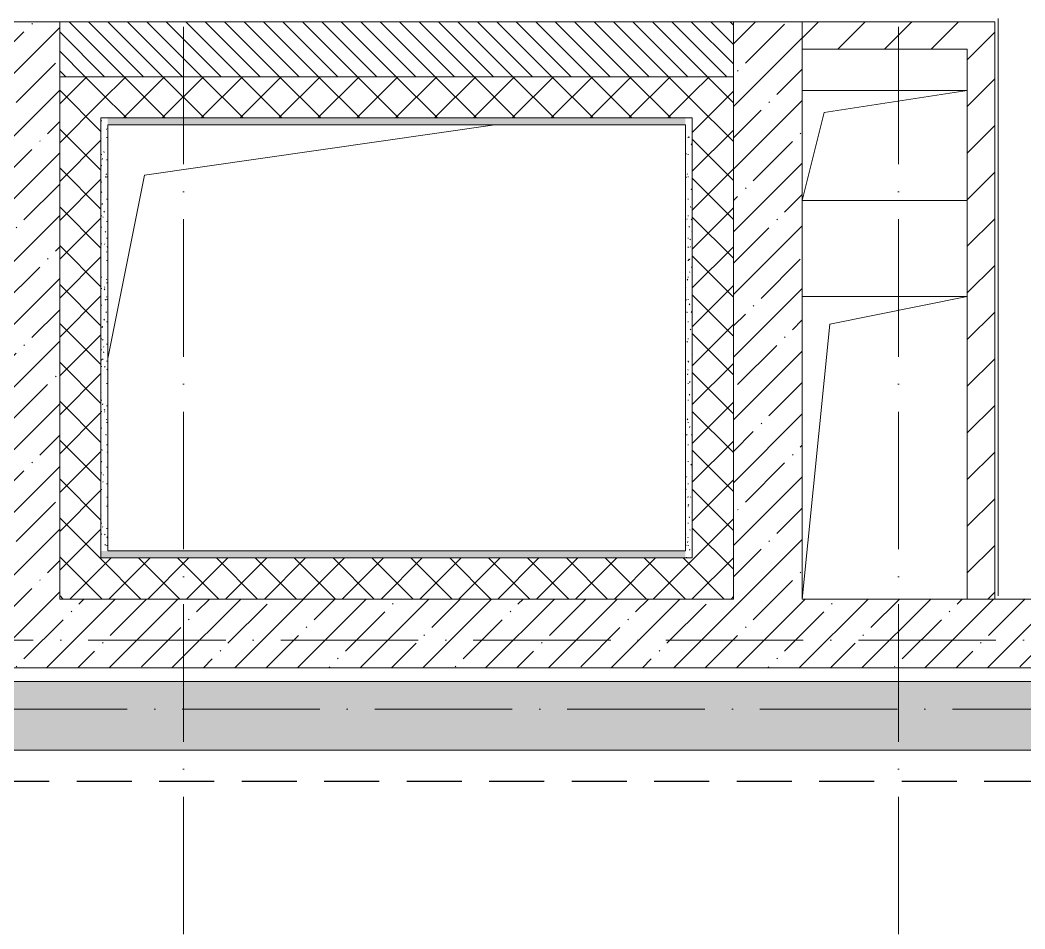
# Model space of a CAD drawing. Header units: millimetres. Extents: x -213536 to 1564669, y -45299 to 942238.
# Drawn here: x -194411 to -190757, y 194327 to 197633 of the extents above; entities that cross this region are included whole.
import ezdxf

# ---------------------------------------------------------------- set-up
doc = ezdxf.new("R2010")
doc.units = ezdxf.units.MM
doc.linetypes.add('50_200_ШТРИХ_1Т_ш5_п1_п1_', pattern=[700, 500, -100, 0, -100])
doc.linetypes.add('Штриховая _2 мм - 1 мм_', pattern=[300, 200, -100])
for name, color, linetype, lineweight in [('0-1', 7, 'Continuous', 5), ('0-2', 7, 'Continuous', 9), ('Обобщенные модели', 7, 'Continuous', 9), ('Общие ребра', 7, 'Continuous', 9), ('Оси-2', 7, '50_200_ШТРИХ_1Т_ш5_п1_п1_', 9), ('Стены-1', 7, 'Continuous', 13), ('Штриховка разреза-1', 7, 'Continuous', 9)]:
    doc.layers.add(name, color=color, linetype=linetype, lineweight=lineweight)
doc.layers.add('СТ-1_1', color=7, linetype='Штриховая _2 мм - 1 мм_', lineweight=90, true_color=0x888888)
doc.layers.add('Штриховка разреза-2', color=7, linetype='Continuous', lineweight=9, true_color=0x787878)
doc.layers.get('0-2').off()
pattern_1 = [(45, (0, 0), (-114.04925, 114.04925), []), (45, (114.05, 0), (-114.04925, 114.04925), [201.612, -40.322, 3.353, -36.97])]
pattern_2 = [(0, (0, 0), (81.28, 20.32), [3.353, -57.607, 3.353, -57.607, -325.12]), (0, (0, 0), (81.28, 20.32), [-121.92, 3.353, -118.567, 3.353, -57.607, -142.24]), (0, (0, 0), (81.28, 20.32), [-304.8, 3.353, -37.287, 3.353, -98.247]), (120, (30.48, 10.16), (-58.237636, 60.230545), [3.353, -57.607, 3.353, -57.607, -325.12]), (120, (30.48, 10.16), (-58.237636, 60.230545), [-121.92, 3.353, -118.567, 3.353, -57.607, -142.24]), (120, (30.48, 10.16), (-58.237636, 60.230545), [-304.8, 3.353, -37.287, 3.353, -98.247]), (240, (40.64, 50.8), (-23.042364, -80.550545), [3.353, -57.607, 3.353, -57.607, -325.12]), (240, (40.64, 50.8), (-23.042364, -80.550545), [-121.92, 3.353, -118.567, 3.353, -57.607, -142.24]), (240, (40.64, 50.8), (-23.042364, -80.550545), [-304.8, 3.353, -37.287, 3.353, -98.247])]
pattern_3 = [(45, (0, 0), (-70.71068, 70.71068), []), (135, (0, 0), (-70.71068, -70.71068), [])]
pattern_4 = [(45, (0, 0), (-84.8528, 84.8528), [])]

# ---------------------------------------------------------------- blocks, each defined once
blk = doc.blocks.new('AR_Отверстие прямоугольное _в плите_ - AR_Отверстие прямоугольное _в плите_-30552514-АИ2_02_План отделки стен 2-го этажа _Часть 2_')
at = {"layer": 'Обобщенные модели'}
for p, q in [((-916.7, 616.7), (356.8, 800)), ((-1050, -50), (-916.7, 616.7))]:
    blk.add_line(p, q, dxfattribs=at)
blk = doc.blocks.new('AR_Отверстие прямоугольное _в плите_ - AR_Отверстие прямоугольное _в плите_-V217-АИ2_02_План отделки стен 2-го этажа _Часть 2_')
at = {"layer": 'Обобщенные модели'}
for p, q in [((300, 550), (-300, 550)), ((-200, 450), (300, 550)), ((-300, -550), (-200, 450))]:
    blk.add_line(p, q, dxfattribs=at)
blk = doc.blocks.new('AR_Отверстие прямоугольное _в плите_ - AR_Отверстие прямоугольное _в плите_-30552531-АИ2_02_План отделки стен 2-го этажа _Часть 2_')
at = {"layer": 'Обобщенные модели'}
for p, q in [((300, 200), (-300, 200)), ((-220, 120), (300, 200)), ((-300, -200), (-220, 120)), ((-300, -200), (300, -200))]:
    blk.add_line(p, q, dxfattribs=at)
blk = doc.blocks.new('0125-Р-ОО-Ш2-АР-о_23_10_2024_rvt-1-АИ2_02_План отделки стен 2-го этажа _Часть 2_')
at = {"layer": 'Штриховка разреза-1'}
h = blk.add_hatch(dxfattribs=at)
h.set_pattern_fill('FP_1', color=256, style=0, pattern_type=2)
h.set_pattern_definition(pattern_1)
h.paths.add_polyline_path([(16350, 11600), (16350, 13700), (16100, 13700), (16100, 11600)], flags=0)
h = blk.add_hatch(dxfattribs=at)
h.set_pattern_fill('FP_2', color=256, style=0, pattern_type=2)
h.set_pattern_definition([(135, (0, 0), (-35.35534, -35.35534), [])])
h.paths.add_polyline_path([(18556.1, 13500), (18800, 13500), (18800, 13700), (16350, 13700), (16350, 13500), (18323.1, 13500)], flags=0)
h = blk.add_hatch(dxfattribs=at)
h.set_pattern_fill('FP_1', color=256, style=0, pattern_type=2)
h.set_pattern_definition(pattern_1)
h.paths.add_polyline_path([(19050, 11600), (19050, 13700), (18800, 13700), (18800, 11600)], flags=0)
h = blk.add_hatch(dxfattribs=at)
h.set_pattern_fill('FP_3', color=256, style=0, pattern_type=2)
h.set_pattern_definition(pattern_4)
h.paths.add_polyline_path([(19650, 13600), (19750, 13600), (19750, 13700), (19050, 13700), (19050, 13600), (19255.1, 13600)], flags=0)
h = blk.add_hatch(dxfattribs=at)
h.set_pattern_fill('FP_3', color=256, style=0, pattern_type=2)
h.set_pattern_definition(pattern_4)
h.paths.add_polyline_path([(19750, 11600), (19750, 13600), (19650, 13600), (19650, 11600)], flags=0)
h = blk.add_hatch(dxfattribs=at)
h.set_pattern_fill('FP_81', color=256, style=0, pattern_type=2)
h.set_pattern_definition(pattern_3)
h.paths.add_polyline_path([(16350, 11750), (16500, 11750), (16500, 13500), (16350, 13500), (16350, 11775)], flags=0)
h = blk.add_hatch(dxfattribs=at)
h.set_pattern_fill('FP_81', color=256, style=0, pattern_type=2)
h.set_pattern_definition(pattern_3)
h.paths.add_polyline_path([(16500, 13350), (18650, 13350), (18650, 13500), (16500, 13500), (16500, 13429.4)], flags=0)
h = blk.add_hatch(dxfattribs=at)
h.set_pattern_fill('FP_81', color=256, style=0, pattern_type=2)
h.set_pattern_definition(pattern_3)
h.paths.add_polyline_path([(18800, 11600), (18800, 13500), (18650, 13500), (18650, 11600)], flags=0)
h = blk.add_hatch(dxfattribs=at)
h.set_pattern_fill('FP_81', color=256, style=0, pattern_type=2)
h.set_pattern_definition(pattern_3)
h.paths.add_polyline_path([(18625, 11600), (18650, 11600), (18650, 11750), (16350, 11750), (16350, 11600), (16459.1, 11600)], flags=0)
h = blk.add_hatch(dxfattribs=at)
h.set_pattern_fill('FP_1', color=256, style=0, pattern_type=2)
h.set_pattern_definition(pattern_1)
h.paths.add_polyline_path([(25200, 11350), (25200, 11600), (25000, 11600), (25000, 11350)], flags=0)
h.paths.add_polyline_path([(22900, 11350), (22900, 11600), (15250, 11600), (15250, 11350), (20187, 11350)], flags=0)
h.paths.add_polyline_path([(13150, 11350), (13150, 11600), (12450, 11600), (12450, 11350), (12731.1, 11350)], flags=0)
h = blk.add_hatch(dxfattribs=at)
h.set_pattern_fill('FP_1', color=256, style=0, pattern_type=2)
h.set_pattern_definition(pattern_1)
h.paths.add_polyline_path([(25900, 11050), (25900, 11300), (25000, 11300), (25000, 11050)], flags=0)
h.paths.add_polyline_path([(22900, 11050), (22900, 11300), (15250, 11300), (15250, 11050), (20187, 11050)], flags=0)
h.paths.add_polyline_path([(12731.1, 11050), (13150, 11050), (13150, 11300), (11950, 11300), (11950, 11050)], flags=0)
h.paths.add_polyline_path([(7139.2, 11050), (7950, 11050), (7950, 11300), (400, 11300), (400, 11050), (5275.2, 11050)], flags=0)
at = {"layer": 'Штриховка разреза-2'}
h = blk.add_hatch(dxfattribs=at)
h.set_pattern_fill('FP_151', color=256, style=0, pattern_type=2)
h.set_pattern_definition(pattern_2)
h.paths.add_polyline_path([(16500, 11775), (16525, 11775), (16525, 13350), (16500, 13350), (16500, 12505.4)], flags=0)
h = blk.add_hatch(dxfattribs=at)
h.set_pattern_fill('FP_151', color=256, style=0, pattern_type=2)
h.set_pattern_definition(pattern_2)
h.paths.add_polyline_path([(16525, 13325), (18625, 13325), (18625, 13350), (16525, 13350)], flags=0)
h = blk.add_hatch(dxfattribs=at)
h.set_pattern_fill('FP_151', color=256, style=0, pattern_type=2)
h.set_pattern_definition(pattern_2)
h.paths.add_polyline_path([(18625, 11750), (18650, 11750), (18650, 13350), (18625, 13350), (18625, 11775)], flags=0)
h = blk.add_hatch(dxfattribs=at)
h.set_pattern_fill('FP_151', color=256, style=0, pattern_type=2)
h.set_pattern_definition(pattern_2)
h.paths.add_polyline_path([(18625, 11750), (18625, 11775), (16500, 11775), (16500, 11750)], flags=0)
at = {"layer": 'Общие ребра'}
for p, q in [((16500, 13350), (16500, 11775)), ((16500, 13350), (16525, 13350)), ((18625, 13350), (16525, 13350)), ((18625, 13350), (18650, 13350)), ((18650, 11750), (18650, 13350)), ((16500, 11750), (16500, 11775)), ((16500, 11750), (18625, 11750)), ((18650, 11750), (18625, 11750))]:
    blk.add_line(p, q, dxfattribs=at)
at = {"layer": 'Стены-1'}
for p, q in [((16350, 13700), (16100, 13700)), ((18800, 13700), (16350, 13700)), ((16350, 13700), (16350, 13500)), ((16350, 11600), (16350, 13700)), ((18800, 13500), (18800, 13700)), ((18800, 13700), (18800, 11600)), ((19050, 13700), (18800, 13700)), ((19050, 11600), (19050, 13700)), ((19750, 13700), (19050, 13700)), ((19050, 13700), (19050, 13600)), ((19750, 13600), (19750, 13700)), ((19050, 13600), (19650, 13600)), ((19650, 13600), (19650, 11600)), ((19750, 11600), (19750, 13600)), ((16350, 13500), (18800, 13500)), ((16500, 13500), (16350, 13500)), ((16350, 13500), (16350, 11775)), ((16525, 13500), (16500, 13500)), ((18625, 13500), (16525, 13500)), ((18650, 13500), (18625, 13500)), ((18800, 13500), (18650, 13500)), ((18800, 11600), (18800, 13500)), ((16525, 11775), (16525, 13325)), ((16525, 13325), (18625, 13325)), ((18625, 13325), (18625, 11775)), ((16350, 11775), (16350, 11750)), ((18625, 11775), (16525, 11775)), ((16350, 11750), (16350, 11600)), ((16350, 11600), (18625, 11600)), ((18800, 11600), (16350, 11600)), ((18625, 11600), (18650, 11600)), ((18650, 11600), (18800, 11600)), ((22900, 11600), (19050, 11600)), ((19650, 11600), (19750, 11600)), ((15250, 11350), (22900, 11350)), ((22900, 11300), (15250, 11300)), ((15250, 11050), (22900, 11050))]:
    blk.add_line(p, q, dxfattribs=at)
at = {"layer": '0-2'}
for name, p in [('AR_Отверстие прямоугольное _в плите_ - AR_Отверстие прямоугольное _в плите_-30552531-АИ2_02_План отделки стен 2-го этажа _Часть 2_', (19350, 13250)), ('AR_Отверстие прямоугольное _в плите_ - AR_Отверстие прямоугольное _в плите_-30552514-АИ2_02_План отделки стен 2-го этажа _Часть 2_', (17575, 12525)), ('AR_Отверстие прямоугольное _в плите_ - AR_Отверстие прямоугольное _в плите_-V217-АИ2_02_План отделки стен 2-го этажа _Часть 2_', (19350, 12150))]:
    blk.add_blockref(name, p, dxfattribs=at)
blk = doc.blocks.new('Оси1')
at = {"layer": 'Оси-2'}
for p, q in [((223045.6, 210594.5), (223045.6, 264395.4)), ((225645.6, 210594.5), (225645.6, 264395.4)), ((205196.8, 224265.2), (232045.6, 224265.2)), ((312453.9, 224015.2), (203926.8, 224015.2))]:
    blk.add_line(p, q, dxfattribs=at)

msp = doc.modelspace()

# ---------------------------------------------------------------- linework, layer by layer
at = {"layer": 'СТ-1_1', "lineweight": 25}
msp.add_line((-210105, 194865.3), (-182579, 194865.3), dxfattribs=at)
at = {"layer": 'Стены-1'}
for p, q in [((-190855, 195539.3), (-190855, 197639.3)), ((-194417, 197627.3), (-190867, 197627.3)), ((-190867, 197627.3), (-190867, 195539.3))]:
    msp.add_line(p, q, dxfattribs=at)

# ---------------------------------------------------------------- block references
at = {"color": 2, "lineweight": 30}
msp.add_blockref('Оси1', (-416862.6, -28888), dxfattribs=at)
at = {"layer": '0-1'}
msp.add_blockref('0125-Р-ОО-Ш2-АР-о_23_10_2024_rvt-1-АИ2_02_План отделки стен 2-го этажа _Часть 2_', (-210617, 183927.3), dxfattribs=at)

doc.saveas('drawing.dxf')
